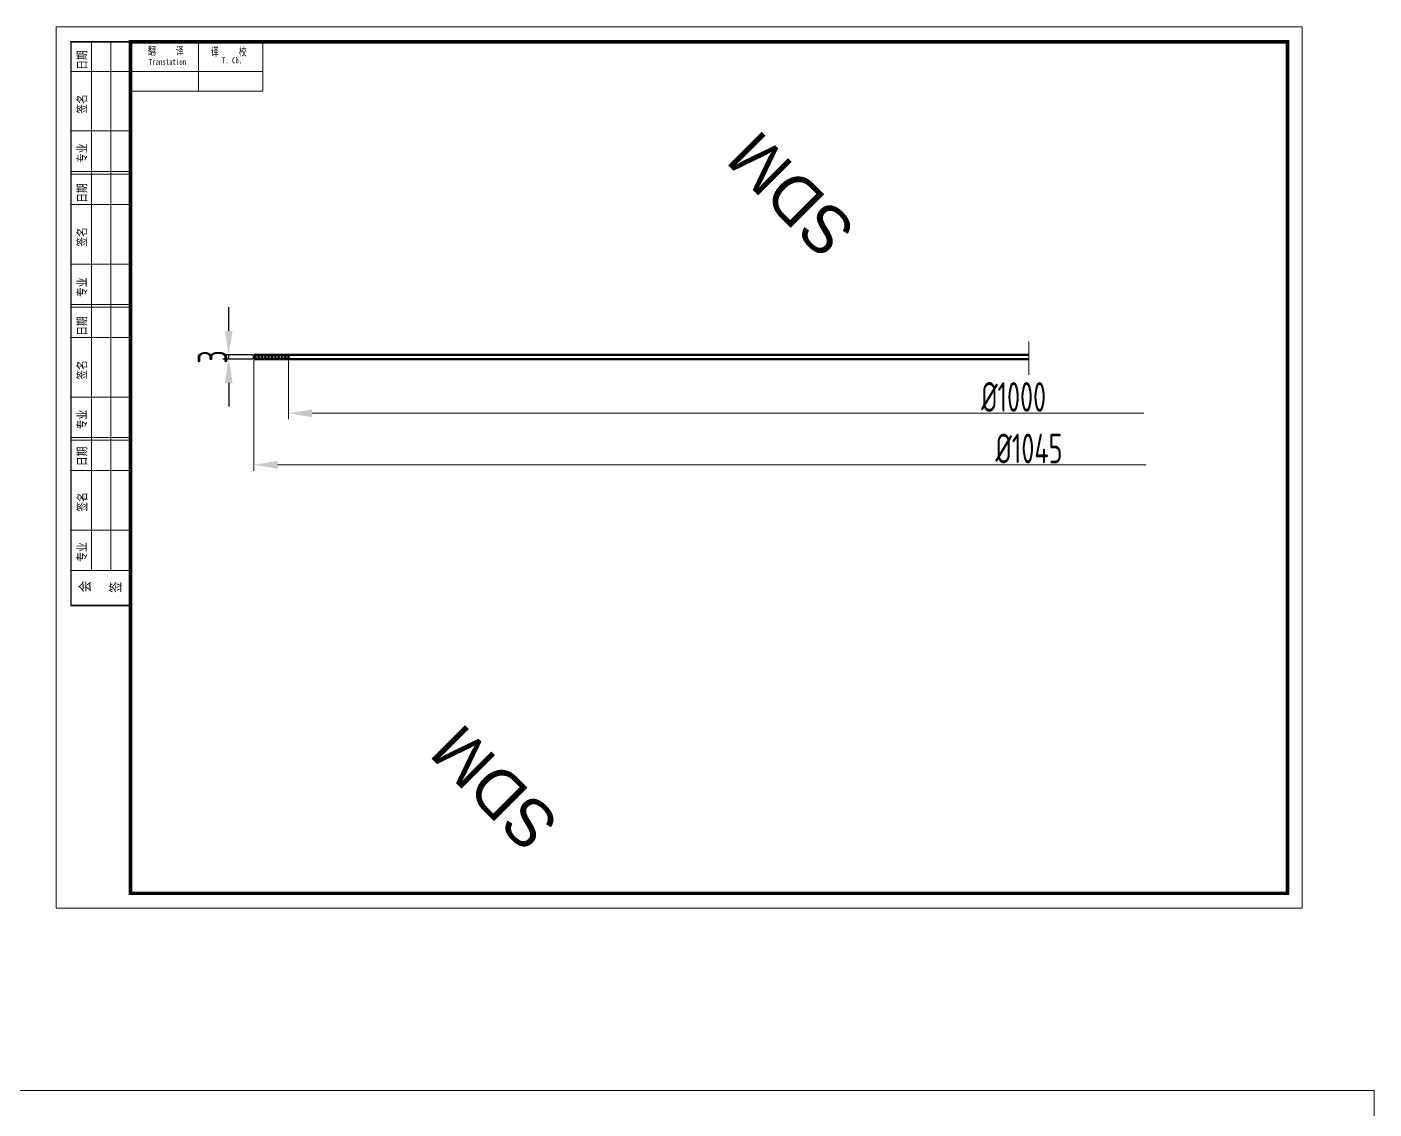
# Model space of a CAD drawing. Header units: millimetres. Extents: x -111403 to -40877, y -22 to 26358.
# Drawn here: x -53860 to -52951, y 1476 to 2206 of the extents above; entities that cross this region are included whole.
import ezdxf

# ---------------------------------------------------------------- set-up
doc = ezdxf.new("R2010")
doc.units = ezdxf.units.MM
doc.header["$PDMODE"] = 34
doc.header["$PDSIZE"] = -6
doc.linetypes.add('ACAD_ISO10W100', pattern=[18.7, 12, -3, 0.7, -3])
doc.layers.add('SDMDI', color=253, linetype='Continuous')
for name, color, linetype, lineweight in [('TK', 7, 'Continuous', 20), ('中心线', 1, 'ACAD_ISO10W100', 18), ('标注', 7, 'Continuous', 18), ('粗实线', 2, 'Continuous', 70), ('细线', 4, 'Continuous', 13)]:
    doc.layers.add(name, color=color, linetype=linetype, lineweight=lineweight)
doc.styles.add('HGCAD', font='gbenor.shx', dxfattribs={"width": 0.75, "bigfont": 'gbcbig.shx'})
doc.styles.add('sdmdi', font='STCAIYUN.TTF', dxfattribs={"height": 16})
doc.styles.add('宋体', font='SimSun.ttf', dxfattribs={"width": 0.7})
doc.dimstyles.new('HGCAD$0', dxfattribs={"dimtxt": 20, "dimasz": 16, "dimexe": 4, "dimexo": 1, "dimgap": 1, "dimtad": 1, "dimtoh": 1, "dimdec": 0, "dimdsep": 46, "dimtxsty": 'HGCAD', "dimcen": 0, "dimadec": 1, "dimazin": 0, "dimtfac": 1, "dimtdec": 0, "dimtmove": 0, "dimatfit": 1, "dimfxl": 0, "dimarcsym": 0})

# ---------------------------------------------------------------- blocks, each defined once
blk = doc.blocks.new('*D126')
at = {"layer": 'Defpoints', "color": 0, "ltscale": 50}
for p in [(-53723.55, 1984.58), (-53706.61, 1984.58), (-53706.61, 1981.58)]:
    blk.add_point(p, dxfattribs=at)
at = {"layer": '标注', "color": 0, "lineweight": -2, "ltscale": 50}
for p, q in [((-53723.55, 2000.58), (-53723.55, 2016.58)), ((-53707.61, 1984.58), (-53727.55, 1984.58)), ((-53707.61, 1981.58), (-53727.55, 1981.58)), ((-53723.55, 1981.58), (-53723.55, 1984.58)), ((-53723.55, 1965.58), (-53723.55, 1949.58))]:
    blk.add_line(p, q, dxfattribs=at)
at = {"layer": '标注', "color": 0, "ltscale": 50}
for points in [[(-53726.21, 2000.58), (-53720.88, 2000.58), (-53723.55, 1984.58)], [(-53726.21, 1965.58), (-53720.88, 1965.58), (-53723.55, 1981.58)]]:
    blk.add_solid(points, dxfattribs=at)
at = {"layer": '标注', "color": 0, "ltscale": 50, "insert": (-53734.55, 1983.08), "char_height": 20, "attachment_point": 5, "rotation": 90, "style": 'HGCAD'}
blk.add_mtext('3', dxfattribs=at)

msp = doc.modelspace()

# ---------------------------------------------------------------- hatches: boundary and pattern name
at = {"layer": '细线', "ltscale": 50}
h = msp.add_hatch(dxfattribs=at)
h.set_pattern_fill('ANSI37', color=256, scale=0.5, style=0)
h.set_pattern_definition([(45, (-7473.0552, 438.4873), (-1.122532015, 1.122532015), []), (135, (-7473.0552, 438.4873), (-1.122532015, -1.122532015), [])])
h.paths.add_polyline_path([(-53683.3016, 1984.5778), (-53706.6095, 1984.5778), (-53706.6095, 1981.5778), (-53683.3016, 1981.5778)])

# ---------------------------------------------------------------- linework, layer by layer
at = {"layer": 'TK', "color": 1}
for p, q in [((-53700.549, 2162.2911), (-53700.549, 2196.5324)), ((-53789.8032, 2162.2911), (-53700.5005, 2162.2911))]:
    msp.add_line(p, q, dxfattribs=at)
at = {"layer": 'TK'}
for points in [[(-53839.8516, 1611.5304), (-52999.8516, 1611.5304), (-52999.8516, 2205.5304), (-53839.8516, 2205.5304)], [(-55051.4562, 3.5048), (-52951.4562, 3.5048), (-52951.4562, 1488.5048), (-55051.4562, 1488.5048)]]:
    msp.add_lwpolyline(points, close=True, dxfattribs=at)
at = {"layer": 'TK', "color": 1, "const_width": 1}
msp.add_lwpolyline([(-53829.8516, 2195.5304), (-53829.8516, 1815.5304), (-53789.8516, 1815.5304), (-53789.8516, 2195.5304)], close=True, dxfattribs=at)
at = {"layer": 'TK', "color": 4, "linetype": 'Continuous'}
for points in [[(-53816.1559, 1839.1274), (-53816.1559, 2195.5304)], [(-53802.9917, 1839.1274), (-53802.9917, 2195.5304)], [(-53743.9872, 2195.9767), (-53743.9872, 2162.2911)], [(-53829.296, 2175.4312), (-53789.8032, 2175.4312)], [(-53789.8032, 2175.4312), (-53700.5005, 2175.4312)], [(-53829.296, 2135.3931), (-53789.8032, 2135.3931)], [(-53829.296, 2108.1292), (-53789.8032, 2108.1292)], [(-53829.3202, 2106.2278), (-53789.8274, 2106.2278)], [(-53829.3202, 2085.7639), (-53789.8274, 2085.7639)], [(-53829.3202, 2045.7258), (-53789.8274, 2045.7258)], [(-53829.3202, 2018.4619), (-53789.8274, 2018.4619)], [(-53829.3202, 2016.5605), (-53789.8274, 2016.5605)], [(-53829.3202, 1996.0966), (-53789.8274, 1996.0966)], [(-53829.3202, 1956.0586), (-53789.8274, 1956.0586)], [(-53829.3202, 1928.7947), (-53789.8274, 1928.7947)], [(-53829.3202, 1926.8933), (-53789.8274, 1926.8933)], [(-53829.3202, 1906.4294), (-53789.8274, 1906.4294)], [(-53829.3202, 1866.3913), (-53789.8274, 1866.3913)], [(-53829.3202, 1839.1274), (-53789.8274, 1839.1274)]]:
    msp.add_lwpolyline(points, dxfattribs=at)
at = {"layer": 'TK'}
msp.add_lwpolyline([(-53789.8516, 1621.5304, 2.4, 2.4, 0), (-53009.8516, 1621.5304, 2.4, 2.4, 0), (-53009.8516, 2195.5304, 2.4, 2.4, 0), (-53789.8516, 2195.5304, 2.4, 2.4, 0)], format="xyseb", close=True, dxfattribs=at)
at = {"layer": '中心线', "ltscale": 50}
msp.add_line((-53184.1031, 1993.4856), (-53184.1031, 1971.0484), dxfattribs=at)
at = {"layer": '标注', "ltscale": 50}
for p, q in [((-53706.6095, 1980.5778), (-53706.6095, 1906.3681)), ((-53683.3332, 1980.5778), (-53683.3332, 1941.1043)), ((-53667.3332, 1945.1043), (-53106.611, 1945.1043)), ((-53690.6095, 1910.3681), (-53104.9877, 1910.3681))]:
    msp.add_line(p, q, dxfattribs=at)
for points in [[(-53667.3332, 1947.771), (-53667.3332, 1942.4377), (-53683.3332, 1945.1043)], [(-53690.6095, 1913.0348), (-53690.6095, 1907.7015), (-53706.6095, 1910.3681)]]:
    msp.add_solid(points, dxfattribs=at)
at = {"layer": '粗实线'}
for p, q in [((-53706.6095, 1981.5778), (-53706.6095, 1984.5778)), ((-53706.6095, 1984.5778), (-53184.1031, 1984.5778)), ((-53706.6095, 1981.5778), (-53184.1031, 1981.5778)), ((-53706.6095, 1981.5778), (-53184.1031, 1981.5778)), ((-53696.1095, 1981.5778), (-53184.1031, 1981.5778)), ((-53184.1031, 1981.5778), (-53696.1095, 1981.5778)), ((-53683.3016, 1984.5778), (-53683.3016, 1981.5778))]:
    msp.add_line(p, q, dxfattribs=at)

# ---------------------------------------------------------------- texts
at = {"layer": 'SDMDI', "style": 'sdmdi'}
for p in [(-53299.5078, 2070.0691), (-53499.5078, 1670.0691)]:
    msp.add_text('SDM', height=32, rotation=135, dxfattribs=at).set_placement(p)
at = {"layer": 'TK', "color": 4, "style": '宋体', "width": 0.8}
for s, height, p in [('日期', 5.87384, (-53819.5286, 2176.6758)), ('签名', 5.87384, (-53819.5286, 2147.0831)), ('专业', 5.87384, (-53819.5286, 2113.8138)), ('日期', 5.87384, (-53819.5528, 2087.0085)), ('签名', 5.87384, (-53819.5528, 2057.4159)), ('专业', 5.87384, (-53819.5528, 2023.487)), ('日期', 5.87384, (-53819.5528, 1997.3413)), ('签名', 5.87384, (-53819.5528, 1967.7486)), ('专业', 5.87384, (-53819.5528, 1934.3315)), ('日期', 5.87384, (-53819.5528, 1909.4239)), ('签名', 5.87384, (-53819.425, 1878.7422)), ('专业', 5.87384, (-53819.5528, 1845.0194)), ('会', 7.0486, (-53816.9841, 1824.4338)), ('签', 7.0486, (-53796.4827, 1824.0738))]:
    msp.add_text(s, height=height, rotation=90, dxfattribs=at).set_placement(p)
at = {"layer": 'TK', "style": '宋体', "width": 0.7}
for s, height, p in [('翻     译', 5.4, (-53778.0971, 2186.6919)), ('译     校', 5.4, (-53735.5999, 2186.1737)), ('Translation', 4, (-53777.4805, 2179.9805)), ('T. Ch.', 4, (-53728.2016, 2180.9797))]:
    msp.add_text(s, height=height, dxfattribs=at).set_placement(p)
at = {"layer": '标注', "ltscale": 50, "char_height": 20, "attachment_point": 5, "style": 'HGCAD'}
for s, insert in [('%%C1000', (-53194.4385, 1956.1043)), ('%%C1045', (-53184.1095, 1921.3681))]:
    msp.add_mtext(s, dxfattribs=dict(at, insert=insert))

# ---------------------------------------------------------------- dimensions: what is measured, and where the dimension line sits
at = {"layer": '标注', "ltscale": 50}
dim = msp.add_linear_dim(base=(-53723.5465, 1984.5778), p1=(-53706.6095, 1981.5778), p2=(-53706.6095, 1984.5778), angle=90, dimstyle='HGCAD$0', dxfattribs=at)
dim.commit()
dim.dimension.update_dxf_attribs({"geometry": '*D126', "text_midpoint": (-53723.5465, 1983.0778), "dimtype": 160})

doc.saveas('drawing.dxf')
